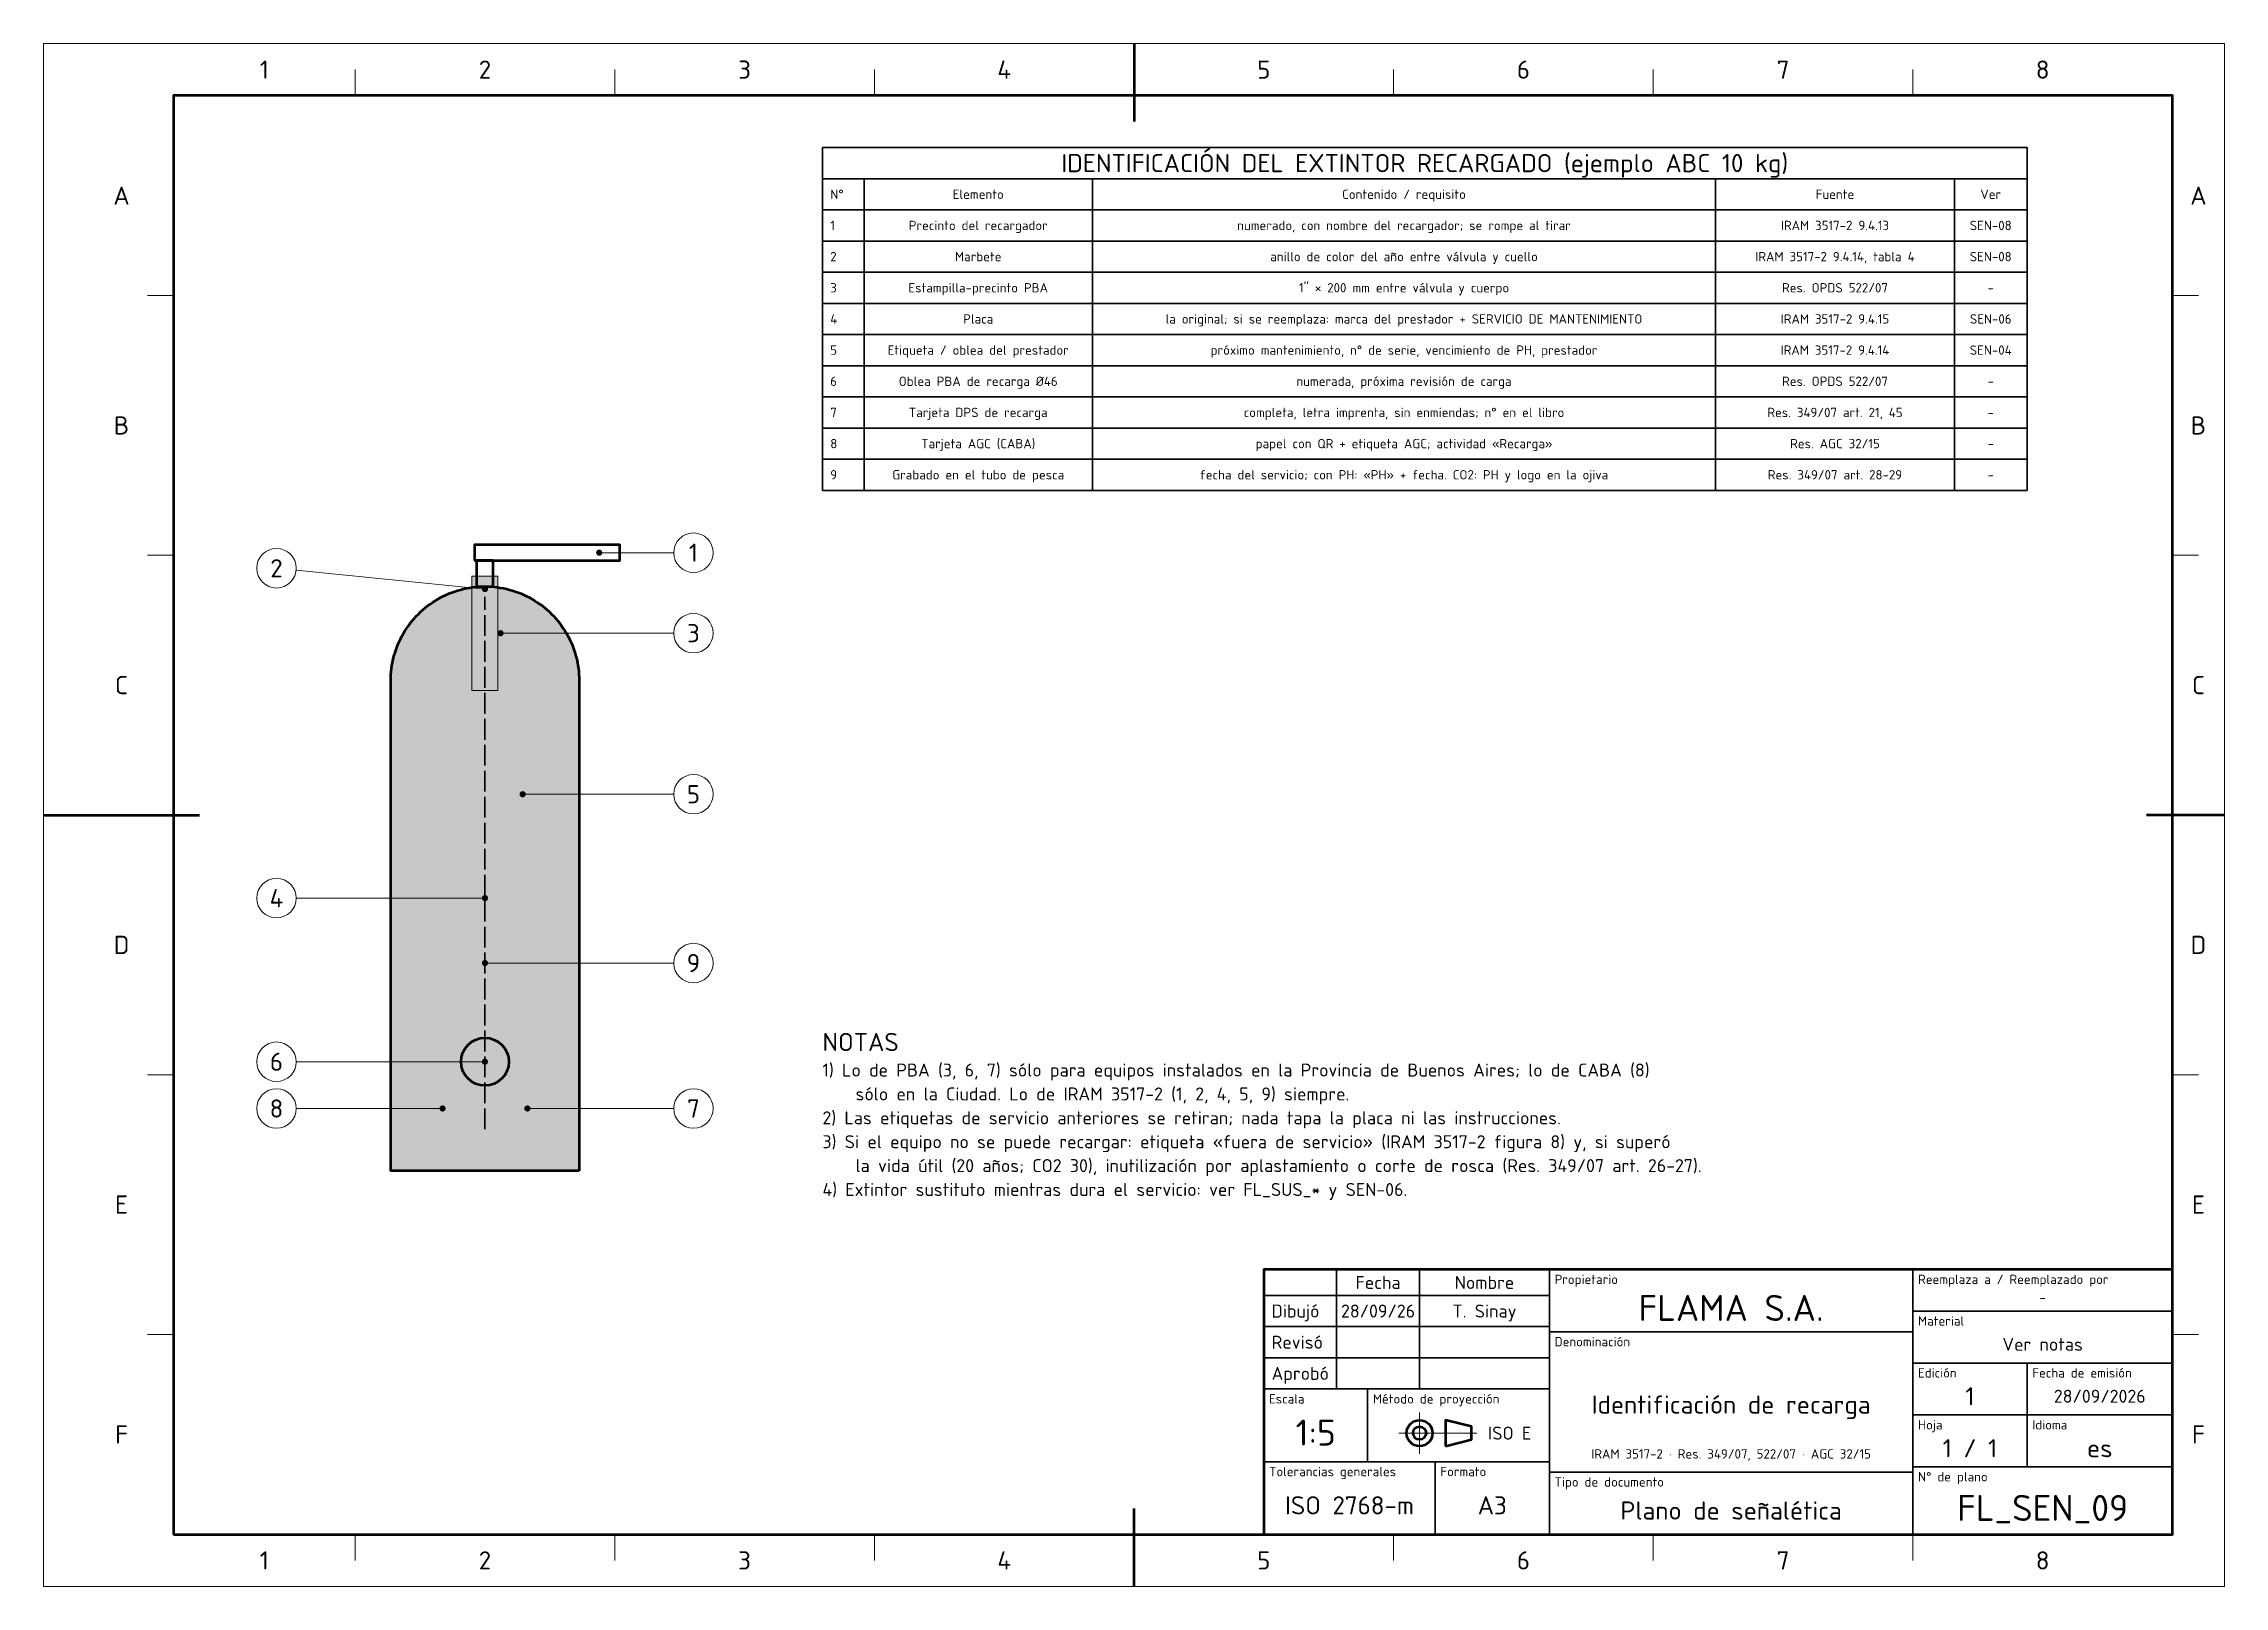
# Paper-space layout 'Lamina' of a CAD drawing. Header units: millimetres. Extents: x 0 to 420, y 0 to 297.
# The model-space entities are those that its viewports show. They can reach past a viewport. Long polylines and large blocks are cut down to what shows.
import ezdxf
from ezdxf.enums import TextEntityAlignment as Align

# ---------------------------------------------------------------- set-up
doc = ezdxf.new("R2010")
doc.units = ezdxf.units.MM
doc.linetypes.add('IRAM-E-TRAZOS', pattern=[5, 4, -1])
doc.linetypes.add('IRAM-F-TRAZO-PUNTO', pattern=[20, 15, -2, 1, -2])
for name, color, linetype, lineweight in [('01-VISIBLE', 7, 'CONTINUOUS', 70), ('02-OCULTA', 4, 'IRAM-E-TRAZOS', 35), ('03-EJE', 1, 'IRAM-F-TRAZO-PUNTO', 18), ('05-RAYADO', 8, 'CONTINUOUS', 18), ('06-TEXTO', 7, 'CONTINUOUS', 25), ('07-RECUADRO', 7, 'CONTINUOUS', 70), ('08-FINA', 5, 'CONTINUOUS', 18), ('10-ROTULO', 7, 'CONTINUOUS', 35), ('11-TEXTO-ROTULO', 7, 'CONTINUOUS', 25)]:
    doc.layers.add(name, color=color, linetype=linetype, lineweight=lineweight)
doc.styles.add('ISO3098', font='isocpeur.ttf')

msp = doc.modelspace()

# ---------------------------------------------------------------- hatches: boundary and pattern name
at = {"layer": '05-RAYADO', "true_color": 0xffffff}
h = msp.add_hatch(color=7, dxfattribs=at)
h.dxf.hatch_style = 1
h.paths.add_polyline_path([(87.5, 172.5), (87.5, 194.5), (82.5, 194.5), (82.5, 172.5)])
at = {"layer": '05-RAYADO', "true_color": 0xc81e2d}
h = msp.add_hatch(color=7, dxfattribs=at)
h.dxf.hatch_style = 1
h.paths.add_polyline_path([(103.15, 80), (66.85, 80), (66.85, 174.35), (66.86, 174.94), (66.89, 175.54), (66.94, 176.13), (67.01, 176.72), (67.09, 177.31), (67.2, 177.89), (67.32, 178.47), (67.47, 179.05), (67.63, 179.62), (67.81, 180.18), (68.01, 180.74), (68.23, 181.3), (68.47, 181.84), (68.72, 182.38), (68.99, 182.91), (69.28, 183.43), (69.59, 183.93), (69.91, 184.43), (70.25, 184.92), (70.6, 185.4), (70.97, 185.86), (71.35, 186.32), (71.75, 186.76), (72.17, 187.18), (72.59, 187.6), (73.03, 188), (73.49, 188.38), (73.95, 188.75), (74.43, 189.1), (74.92, 189.44), (75.42, 189.76), (75.92, 190.07), (76.44, 190.36), (76.97, 190.63), (77.51, 190.88), (78.05, 191.12), (78.61, 191.34), (79.17, 191.54), (79.73, 191.72), (80.3, 191.88), (80.88, 192.03), (81.46, 192.15), (82.04, 192.26), (82.63, 192.34), (83.22, 192.41), (83.81, 192.46), (84.41, 192.49), (85, 192.5), (85.59, 192.49), (86.19, 192.46), (86.78, 192.41), (87.37, 192.34), (87.96, 192.26), (88.54, 192.15), (89.12, 192.03), (89.7, 191.88), (90.27, 191.72), (90.83, 191.54), (91.39, 191.34), (91.95, 191.12), (92.49, 190.88), (93.03, 190.63), (93.56, 190.36), (94.07, 190.07), (94.58, 189.76), (95.08, 189.44), (95.57, 189.1), (96.05, 188.75), (96.51, 188.38), (96.97, 188), (97.41, 187.6), (97.83, 187.18), (98.25, 186.76), (98.65, 186.32), (99.03, 185.86), (99.4, 185.4), (99.75, 184.92), (100.09, 184.43), (100.41, 183.93), (100.72, 183.43), (101.01, 182.91), (101.28, 182.38), (101.53, 181.84), (101.77, 181.3), (101.99, 180.74), (102.19, 180.18), (102.37, 179.62), (102.53, 179.05), (102.68, 178.47), (102.8, 177.89), (102.91, 177.31), (102.99, 176.72), (103.06, 176.13), (103.11, 175.54), (103.14, 174.94), (103.15, 174.35)])
at = {"layer": '08-FINA'}
h = msp.add_hatch(color=7, dxfattribs=at)
h.dxf.hatch_style = 1
edge = h.paths.add_edge_path()
edge.add_arc((107, 199), 0.6, 0, 360)
h = msp.add_hatch(color=7, dxfattribs=at)
h.dxf.hatch_style = 1
edge = h.paths.add_edge_path()
edge.add_arc((85, 192), 0.6, 0, 360)
h = msp.add_hatch(color=7, dxfattribs=at)
h.dxf.hatch_style = 1
edge = h.paths.add_edge_path()
edge.add_arc((88, 183.5), 0.6, 0, 360)
h = msp.add_hatch(color=7, dxfattribs=at)
h.dxf.hatch_style = 1
edge = h.paths.add_edge_path()
edge.add_arc((92.26, 152.5), 0.6, 0, 360)
h = msp.add_hatch(color=7, dxfattribs=at)
h.dxf.hatch_style = 1
edge = h.paths.add_edge_path()
edge.add_arc((85, 132.5), 0.6, 0, 360)
h = msp.add_hatch(color=7, dxfattribs=at)
h.dxf.hatch_style = 1
edge = h.paths.add_edge_path()
edge.add_arc((85, 120), 0.6, 0, 360)
h = msp.add_hatch(color=7, dxfattribs=at)
h.dxf.hatch_style = 1
edge = h.paths.add_edge_path()
edge.add_arc((85, 101), 0.6, 0, 360)
h = msp.add_hatch(color=7, dxfattribs=at)
h.dxf.hatch_style = 1
edge = h.paths.add_edge_path()
edge.add_arc((76.83, 92), 0.6, 0, 360)
h = msp.add_hatch(color=7, dxfattribs=at)
h.dxf.hatch_style = 1
edge = h.paths.add_edge_path()
edge.add_arc((93.17, 92), 0.6, 0, 360)

# ---------------------------------------------------------------- linework, layer by layer
at = {"layer": '01-VISIBLE'}
for points in [[(83, 197.5), (111, 197.5), (111, 200.5), (83, 200.5)], [(83.4, 192.5), (86.6, 192.5), (86.6, 197.5), (83.4, 197.5)], [(103.15, 80), (66.85, 80), (66.85, 174.35), (66.86, 174.94), (66.89, 175.54), (66.94, 176.13), (67.01, 176.72), (67.09, 177.31), (67.2, 177.89), (67.32, 178.47), (67.47, 179.05), (67.63, 179.62), (67.81, 180.18), (68.01, 180.74), (68.23, 181.3), (68.47, 181.84), (68.72, 182.38), (68.99, 182.91), (69.28, 183.43), (69.59, 183.93), (69.91, 184.43), (70.25, 184.92), (70.6, 185.4), (70.97, 185.86), (71.35, 186.32), (71.75, 186.76), (72.17, 187.18), (72.59, 187.6), (73.03, 188), (73.49, 188.38), (73.95, 188.75), (74.43, 189.1), (74.92, 189.44), (75.42, 189.76), (75.92, 190.07), (76.44, 190.36), (76.97, 190.63), (77.51, 190.88), (78.05, 191.12), (78.61, 191.34), (79.17, 191.54), (79.73, 191.72), (80.3, 191.88), (80.88, 192.03), (81.46, 192.15), (82.04, 192.26), (82.63, 192.34), (83.22, 192.41), (83.81, 192.46), (84.41, 192.49), (85, 192.5), (85.59, 192.49), (86.19, 192.46), (86.78, 192.41), (87.37, 192.34), (87.96, 192.26), (88.54, 192.15), (89.12, 192.03), (89.7, 191.88), (90.27, 191.72), (90.83, 191.54), (91.39, 191.34), (91.95, 191.12), (92.49, 190.88), (93.03, 190.63), (93.56, 190.36), (94.07, 190.07), (94.58, 189.76), (95.08, 189.44), (95.57, 189.1), (96.05, 188.75), (96.51, 188.38), (96.97, 188), (97.41, 187.6), (97.83, 187.18), (98.25, 186.76), (98.65, 186.32), (99.03, 185.86), (99.4, 185.4), (99.75, 184.92), (100.09, 184.43), (100.41, 183.93), (100.72, 183.43), (101.01, 182.91), (101.28, 182.38), (101.53, 181.84), (101.77, 181.3), (101.99, 180.74), (102.19, 180.18), (102.37, 179.62), (102.53, 179.05), (102.68, 178.47), (102.8, 177.89), (102.91, 177.31), (102.99, 176.72), (103.06, 176.13), (103.11, 175.54), (103.14, 174.94), (103.15, 174.35), (103.15, 80)], [(270, 27), (275, 28.25), (275, 30.75), (270, 32)]]:
    msp.add_lwpolyline(points, close=True, dxfattribs=at)
for centre, radius in [((85, 101), 4.6), ((265, 29.5), 2.5), ((265, 29.5), 1.25)]:
    msp.add_circle(centre, radius, dxfattribs=at)
at = {"layer": '02-OCULTA'}
msp.add_line((85, 88), (85, 190.5), dxfattribs=at)
at = {"layer": '03-EJE'}
for p, q in [((261, 29.5), (276.5, 29.5)), ((265, 25.5), (265, 33.5))]:
    msp.add_line(p, q, dxfattribs=at)
at = {"layer": '07-RECUADRO'}
for p, q in [((210, 297), (210, 282)), ((0, 148.5), (30, 148.5)), ((420, 148.5), (405, 148.5)), ((210, 0), (210, 15))]:
    msp.add_line(p, q, dxfattribs=at)
for points in [[(25, 10), (410, 10), (410, 287), (25, 287)], [(235, 10), (410, 10), (410, 61), (235, 61)]]:
    msp.add_lwpolyline(points, close=True, dxfattribs=at)
at = {"layer": '08-FINA'}
for p, q in [((60, 287), (60, 292)), ((110, 287), (110, 292)), ((160, 287), (160, 292)), ((260, 287), (260, 292)), ((310, 287), (310, 292)), ((360, 287), (360, 292)), ((25, 248.5), (20, 248.5)), ((410, 248.5), (415, 248.5)), ((25, 198.5), (20, 198.5)), ((121.35, 199), (107, 199)), ((410, 198.5), (415, 198.5)), ((48.63, 195.62), (85, 192)), ((121.35, 183.5), (88, 183.5)), ((121.35, 152.5), (92.26, 152.5)), ((48.65, 132.5), (85, 132.5)), ((121.35, 120), (85, 120)), ((48.65, 101), (85, 101)), ((25, 98.5), (20, 98.5)), ((410, 98.5), (415, 98.5)), ((48.65, 92), (76.83, 92)), ((121.35, 92), (93.17, 92)), ((25, 48.5), (20, 48.5)), ((410, 48.5), (415, 48.5)), ((60, 10), (60, 5)), ((110, 10), (110, 5)), ((160, 10), (160, 5)), ((260, 10), (260, 5)), ((310, 10), (310, 5)), ((360, 10), (360, 5))]:
    msp.add_line(p, q, dxfattribs=at)
for points in [[(0, 0), (420, 0), (420, 297), (0, 297)], [(87.5, 172.5), (87.5, 194.5), (82.5, 194.5), (82.5, 172.5), (87.5, 172.5)]]:
    msp.add_lwpolyline(points, close=True, dxfattribs=at)
for centre in [(125.15, 199), (44.85, 196), (125.15, 183.5), (125.15, 152.5), (44.85, 132.5), (125.15, 120), (44.85, 101), (44.85, 92), (125.15, 92)]:
    msp.add_circle(centre, 3.8, dxfattribs=at)
at = {"layer": '10-ROTULO'}
for points in [[(150, 271), (382, 271), (382, 277), (150, 277)], [(150, 265), (158, 265), (158, 271), (150, 271)], [(158, 265), (202, 265), (202, 271), (158, 271)], [(202, 265), (322, 265), (322, 271), (202, 271)], [(322, 265), (368, 265), (368, 271), (322, 271)], [(368, 265), (382, 265), (382, 271), (368, 271)], [(150, 259), (158, 259), (158, 265), (150, 265)], [(158, 259), (202, 259), (202, 265), (158, 265)], [(202, 259), (322, 259), (322, 265), (202, 265)], [(322, 259), (368, 259), (368, 265), (322, 265)], [(368, 259), (382, 259), (382, 265), (368, 265)], [(150, 253), (158, 253), (158, 259), (150, 259)], [(158, 253), (202, 253), (202, 259), (158, 259)], [(202, 253), (322, 253), (322, 259), (202, 259)], [(322, 253), (368, 253), (368, 259), (322, 259)], [(368, 253), (382, 253), (382, 259), (368, 259)], [(150, 247), (158, 247), (158, 253), (150, 253)], [(158, 247), (202, 247), (202, 253), (158, 253)], [(202, 247), (322, 247), (322, 253), (202, 253)], [(322, 247), (368, 247), (368, 253), (322, 253)], [(368, 247), (382, 247), (382, 253), (368, 253)], [(150, 241), (158, 241), (158, 247), (150, 247)], [(158, 241), (202, 241), (202, 247), (158, 247)], [(202, 241), (322, 241), (322, 247), (202, 247)], [(322, 241), (368, 241), (368, 247), (322, 247)], [(368, 241), (382, 241), (382, 247), (368, 247)], [(150, 235), (158, 235), (158, 241), (150, 241)], [(158, 235), (202, 235), (202, 241), (158, 241)], [(202, 235), (322, 235), (322, 241), (202, 241)], [(322, 235), (368, 235), (368, 241), (322, 241)], [(368, 235), (382, 235), (382, 241), (368, 241)], [(150, 229), (158, 229), (158, 235), (150, 235)], [(158, 229), (202, 229), (202, 235), (158, 235)], [(202, 229), (322, 229), (322, 235), (202, 235)], [(322, 229), (368, 229), (368, 235), (322, 235)], [(368, 229), (382, 229), (382, 235), (368, 235)], [(150, 223), (158, 223), (158, 229), (150, 229)], [(158, 223), (202, 223), (202, 229), (158, 229)], [(202, 223), (322, 223), (322, 229), (202, 229)], [(322, 223), (368, 223), (368, 229), (322, 229)], [(368, 223), (382, 223), (382, 229), (368, 229)], [(150, 217), (158, 217), (158, 223), (150, 223)], [(158, 217), (202, 217), (202, 223), (158, 223)], [(202, 217), (322, 217), (322, 223), (202, 223)], [(322, 217), (368, 217), (368, 223), (322, 223)], [(368, 217), (382, 217), (382, 223), (368, 223)], [(150, 211), (158, 211), (158, 217), (150, 217)], [(158, 211), (202, 211), (202, 217), (158, 217)], [(202, 211), (322, 211), (322, 217), (202, 217)], [(322, 211), (368, 211), (368, 217), (322, 217)], [(368, 211), (382, 211), (382, 217), (368, 217)], [(235, 56), (249, 56), (249, 61), (235, 61)], [(249, 56), (265, 56), (265, 61), (249, 61)], [(265, 56), (290, 56), (290, 61), (265, 61)], [(290, 49), (360, 49), (360, 61), (290, 61)], [(360, 53), (410, 53), (410, 61), (360, 61)], [(235, 50), (249, 50), (249, 56), (235, 56)], [(249, 50), (265, 50), (265, 56), (249, 56)], [(265, 50), (290, 50), (290, 56), (265, 56)], [(360, 43), (410, 43), (410, 53), (360, 53)], [(235, 44), (249, 44), (249, 50), (235, 50)], [(249, 44), (265, 44), (265, 50), (249, 50)], [(265, 44), (290, 44), (290, 50), (265, 50)], [(290, 22), (360, 22), (360, 49), (290, 49)], [(235, 38), (249, 38), (249, 44), (235, 44)], [(249, 38), (265, 38), (265, 44), (249, 44)], [(265, 38), (290, 38), (290, 44), (265, 44)], [(360, 33), (382, 33), (382, 43), (360, 43)], [(382, 33), (410, 33), (410, 43), (382, 43)], [(235, 24), (255, 24), (255, 38), (235, 38)], [(255, 24), (290, 24), (290, 38), (255, 38)], [(360, 23), (382, 23), (382, 33), (360, 33)], [(382, 23), (410, 23), (410, 33), (382, 33)], [(235, 10), (268, 10), (268, 24), (235, 24)], [(268, 10), (290, 10), (290, 24), (268, 24)], [(290, 10), (360, 10), (360, 22), (290, 22)], [(360, 10), (410, 10), (410, 23), (360, 23)]]:
    msp.add_lwpolyline(points, close=True, dxfattribs=at)

# ---------------------------------------------------------------- texts
at = {"layer": '06-TEXTO', "style": 'ISO3098'}
for s, height, p in [('1', 3.5, (42.5, 292)), ('2', 3.5, (85, 292)), ('3', 3.5, (135, 292)), ('4', 3.5, (185, 292)), ('5', 3.5, (235, 292)), ('6', 3.5, (285, 292)), ('7', 3.5, (335, 292)), ('8', 3.5, (385, 292)), ('IDENTIFICACIÓN DEL EXTINTOR RECARGADO (ejemplo ABC 10 kg)', 3.5, (266, 274)), ('A', 3.5, (15, 267.75)), ('Elemento', 1.8, (180, 268)), ('Contenido / requisito', 1.8, (262, 268)), ('Fuente', 1.8, (345, 268)), ('Ver', 1.8, (375, 268)), ('A', 3.5, (415, 267.75)), ('Precinto del recargador', 1.8, (180, 262)), ('numerado, con nombre del recargador; se rompe al tirar', 1.8, (262, 262)), ('IRAM 3517-2 9.4.13', 1.8, (345, 262)), ('SEN-08', 1.8, (375, 262)), ('Marbete', 1.8, (180, 256)), ('anillo de color del año entre válvula y cuello', 1.8, (262, 256)), ('IRAM 3517-2 9.4.14, tabla 4', 1.8, (345, 256)), ('SEN-08', 1.8, (375, 256)), ('Estampilla-precinto PBA', 1.8, (180, 250)), ('1" × 200 mm entre válvula y cuerpo', 1.8, (262, 250)), ('Res. OPDS 522/07', 1.8, (345, 250)), ('-', 1.8, (375, 250)), ('Placa', 1.8, (180, 244)), ('la original; si se reemplaza: marca del prestador + SERVICIO DE MANTENIMIENTO', 1.8, (262, 244)), ('IRAM 3517-2 9.4.15', 1.8, (345, 244)), ('SEN-06', 1.8, (375, 244)), ('Etiqueta / oblea del prestador', 1.8, (180, 238)), ('próximo mantenimiento, n° de serie, vencimiento de PH, prestador', 1.8, (262, 238)), ('IRAM 3517-2 9.4.14', 1.8, (345, 238)), ('SEN-04', 1.8, (375, 238)), ('Oblea PBA de recarga Ø46', 1.8, (180, 232)), ('numerada, próxima revisión de carga', 1.8, (262, 232)), ('Res. OPDS 522/07', 1.8, (345, 232)), ('-', 1.8, (375, 232)), ('Tarjeta DPS de recarga', 1.8, (180, 226)), ('completa, letra imprenta, sin enmiendas; n° en el libro', 1.8, (262, 226)), ('Res. 349/07 art. 21, 45', 1.8, (345, 226)), ('B', 3.5, (15, 223.5)), ('-', 1.8, (375, 226)), ('B', 3.5, (415, 223.5)), ('Tarjeta AGC (CABA)', 1.8, (180, 220)), ('papel con QR + etiqueta AGC; actividad «Recarga»', 1.8, (262, 220)), ('Res. AGC 32/15', 1.8, (345, 220)), ('-', 1.8, (375, 220)), ('Grabado en el tubo de pesca', 1.8, (180, 214)), ('fecha del servicio; con PH: «PH» + fecha. CO2: PH y logo en la ojiva', 1.8, (262, 214)), ('Res. 349/07 art. 28-29', 1.8, (345, 214)), ('-', 1.8, (375, 214)), ('2', 3.5, (44.85, 196)), ('1', 3.5, (125.15, 199)), ('3', 3.5, (125.15, 183.5)), ('C', 3.5, (15, 173.5)), ('C', 3.5, (415, 173.5)), ('5', 3.5, (125.15, 152.5)), ('4', 3.5, (44.85, 132.5)), ('D', 3.5, (15, 123.5)), ('D', 3.5, (415, 123.5)), ('9', 3.5, (125.15, 120)), ('6', 3.5, (44.85, 101)), ('8', 3.5, (44.85, 92)), ('7', 3.5, (125.15, 92)), ('E', 3.5, (15, 73.5)), ('E', 3.5, (415, 73.5)), ('F', 3.5, (15, 29.25)), ('F', 3.5, (415, 29.25)), ('1', 3.5, (42.5, 5)), ('2', 3.5, (85, 5)), ('3', 3.5, (135, 5)), ('4', 3.5, (185, 5)), ('5', 3.5, (235, 5)), ('6', 3.5, (285, 5)), ('7', 3.5, (335, 5)), ('8', 3.5, (385, 5))]:
    msp.add_text(s, height=height, dxfattribs=at).set_placement(p, align=Align.MIDDLE_CENTER)
for s, p in [('N°', (151.5, 268)), ('1', (151.5, 262)), ('2', (151.5, 256)), ('3', (151.5, 250)), ('4', (151.5, 244)), ('5', (151.5, 238)), ('6', (151.5, 232)), ('7', (151.5, 226)), ('8', (151.5, 220)), ('9', (151.5, 214))]:
    msp.add_text(s, height=1.8, dxfattribs=at).set_placement(p, align=Align.MIDDLE_LEFT)
for s, height, p in [('NOTAS', 3.5, (150, 102)), ('1) Lo de PBA (3, 6, 7) sólo para equipos instalados en la Provincia de Buenos Aires; lo de CABA (8)', 2.5, (150, 97.4)), ('    sólo en la Ciudad. Lo de IRAM 3517-2 (1, 2, 4, 5, 9) siempre.', 2.5, (150, 92.8)), ('2) Las etiquetas de servicio anteriores se retiran; nada tapa la placa ni las instrucciones.', 2.5, (150, 88.2)), ('3) Si el equipo no se puede recargar: etiqueta «fuera de servicio» (IRAM 3517-2 figura 8) y, si superó', 2.5, (150, 83.6)), ('    la vida útil (20 años; CO2 30), inutilización por aplastamiento o corte de rosca (Res. 349/07 art. 26-27).', 2.5, (150, 79)), ('4) Extintor sustituto mientras dura el servicio: ver FL_SUS_* y SEN-06.', 2.5, (150, 74.4))]:
    msp.add_text(s, height=height, dxfattribs=at).set_placement(p, align=Align.BOTTOM_LEFT)
at = {"layer": '11-TEXTO-ROTULO', "style": 'ISO3098'}
for s, height, p in [('Fecha', 2.5, (257, 58.5)), ('Nombre', 2.5, (277.5, 58.5)), ('FLAMA S.A.', 5, (325, 53.6)), ('-', 1.8, (385, 55.6)), ('28/09/26', 2.5, (257, 53)), ('T. Sinay', 2.5, (277.5, 53)), ('Ver notas', 2.5, (385, 46.6)), ('1', 3.5, (371, 36.6)), ('28/09/2026', 2.5, (396, 36.6)), ('Identificación de recarga', 3.5, (325, 35)), ('1:5', 5, (245, 29.6)), ('IRAM 3517-2 · Res. 349/07, 522/07 · AGC 32/15', 1.8, (325, 25.5)), ('1 / 1', 3.5, (371, 26.6)), ('es', 3.5, (396, 26.6)), ('ISO 2768-m', 3.5, (251.5, 15.6)), ('A3', 3.5, (279, 15.6)), ('FL_SEN_09', 5, (385, 15.1)), ('Plano de señalética', 3.5, (325, 14.6))]:
    msp.add_text(s, height=height, dxfattribs=at).set_placement(p, align=Align.MIDDLE_CENTER)
for s, p in [('Propietario', (291, 60)), ('Reemplaza a / Reemplazado por', (361, 60)), ('Material', (361, 52)), ('Denominación', (291, 48)), ('Edición', (361, 42)), ('Fecha de emisión', (383, 42)), ('Escala', (236, 37)), ('Método de proyección', (256, 37)), ('Hoja', (361, 32)), ('Idioma', (383, 32)), ('Tolerancias generales', (236, 23)), ('Formato', (269, 23)), ('Tipo de documento', (291, 21)), ('N° de plano', (361, 22))]:
    msp.add_text(s, height=1.8, dxfattribs=at).set_placement(p, align=Align.TOP_LEFT)
for s, p in [('Dibujó', (236.5, 53)), ('Revisó', (236.5, 47)), ('Aprobó', (236.5, 41))]:
    msp.add_text(s, height=2.5, dxfattribs=at).set_placement(p, align=Align.MIDDLE_LEFT)
msp.add_text('ISO E', height=2.5, dxfattribs=at).set_placement((286.5, 29.5), align=Align.MIDDLE_RIGHT)

psp = doc.layouts.new('Lamina')

# ---------------------------------------------------------------- viewports
at = {"layer": 'VIEWPORTS'}
psp.add_viewport(center=(210, 148.5), size=(420, 297), view_center_point=(210, 148.5), view_height=297, dxfattribs=at)

doc.saveas('drawing.dxf')
